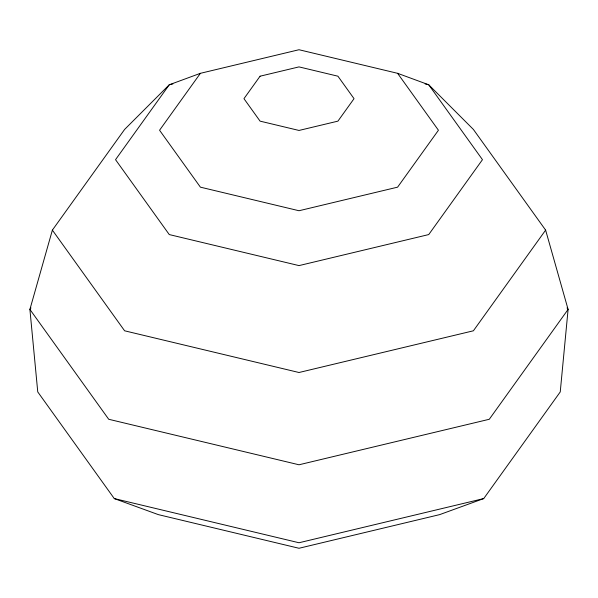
<?xml version="1.0" encoding="UTF-8"?>
<svg xmlns="http://www.w3.org/2000/svg" width="598" height="598" viewBox="0 0 598 598"><rect width="100%" height="100%" fill="white"/><g stroke="black" fill="none" stroke-linecap="round" stroke-linejoin="round"><path stroke-width="0.9" d="M52.377 230.118L29.9 309.413L37.756 391.922L114.27 498.575L158.335 514.624L299 548.269L439.665 514.624L483.73 498.575L560.244 391.922L568.1 309.413L545.623 230.118L473.392 129.437L428.729 84.774L397.595 73.315L299 49.731L200.405 73.315L169.271 84.774L124.608 129.437L52.377 230.118L124.608 330.799L299 372.502L473.392 330.799L545.623 230.118M30.984 307.903L29.9 309.413L108.716 419.273L299 464.781L489.284 419.273L568.1 309.413L567.016 307.903M200.405 73.315L159.561 130.237L200.405 187.159L299 210.743L397.595 187.159L438.439 130.237L397.595 73.315M172.897 83.907L169.271 84.774L115.534 159.673L169.271 234.573L299 265.602L428.729 234.573L482.466 159.673L428.729 84.774L425.103 83.907M483.73 498.575L299 542.752L114.27 498.575M260.078 76.2L243.962 98.67L260.078 121.14L299 130.446L337.922 121.14L354.038 98.67L337.922 76.2L299 66.894L260.078 76.2"/></g></svg>
